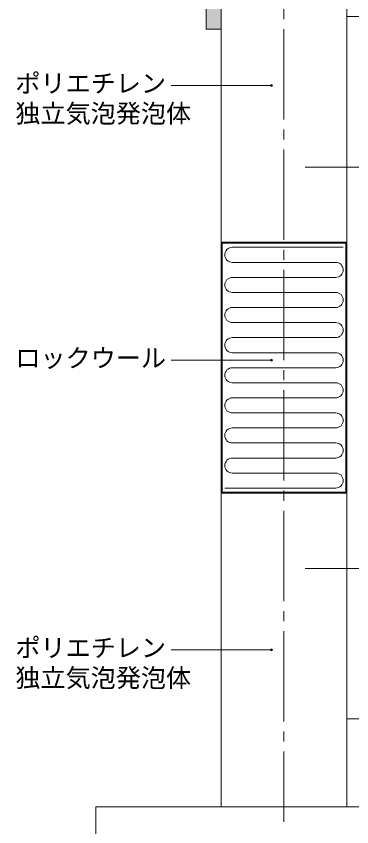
# Model space of a CAD drawing. Units: millimetres, scale not verified. Extents: x -280 to 280, y -194 to 194.
# Drawn here: x -123.4 to -56.6, y -104 to 57.6 of the extents above; entities that cross this region are included whole.
import ezdxf
from ezdxf.enums import TextEntityAlignment as Align

# ---------------------------------------------------------------- set-up
doc = ezdxf.new("R2010")
doc.units = ezdxf.units.MM
doc.header["$LTSCALE"] = 2
doc.header["$PDMODE"] = 32
doc.header["$PDSIZE"] = 0.4
doc.linetypes.add('CHAIN2', pattern=[12, 9, -1, 1, -1])
doc.layers.add('0-0_', color=7, linetype='Continuous', lineweight=9)
doc.styles.add('ＭＳ ゴシック', font='')
doc.styles.get('ＭＳ ゴシック').set_extended_font_data('MS Gothic')

msp = doc.modelspace()

# ---------------------------------------------------------------- linework, layer by layer
at = {"layer": '0-0_', "color": 6, "linetype": 'CHAIN2'}
for p, q in [((-70.05, 103), (-70.05, -103)), ((-65.855, 27.498), (67.252, 27.529)), ((-65.855, -52.502), (67.252, -52.471))]:
    msp.add_line(p, q, dxfattribs=at)
at = {"layer": '0-0_', "color": 4}
for p, q in [((-82.55, 75), (-82.55, -100)), ((-57.55, -100), (-57.55, 75)), ((-82.55, -100), (-57.55, -100))]:
    msp.add_line(p, q, dxfattribs=at)
at = {"layer": '0-0_'}
for p, q in [((-57.55, 57.5), (-52.55, 57.5)), ((-57.55, -82.5), (-57.55, 57.5)), ((-92.55, 43.75), (-72.55, 43.75)), ((-92.55, -11), (-72.55, -11)), ((-92.55, -68.75), (-72.55, -68.75)), ((-52.55, -82.5), (-57.55, -82.5)), ((-107.55, -100), (-107.55, -123.133)), ((228.45, -100), (-107.55, -100))]:
    msp.add_line(p, q, dxfattribs=at)
at = {"layer": '0-0_', "color": 3}
for p, q in [((-57.55, 12.5), (-82.55, 12.5)), ((-82.55, -37.5), (-82.55, 12.5)), ((-82.35, 12.3), (-82.35, -37.3)), ((-57.75, 12.3), (-82.35, 12.3)), ((-57.55, 12.5), (-57.55, -37.5)), ((-57.55, -37.5), (-82.55, -37.5))]:
    msp.add_line(p, q, dxfattribs=at)
at = {"layer": '0-0_', "color": 5}
for p, q in [((-58.25, 11.5), (-80.35, 11.5)), ((-59.75, 8.5), (-80.35, 8.5)), ((-59.75, 5.5), (-80.35, 5.5)), ((-59.75, 2.5), (-80.35, 2.5)), ((-59.75, -0.5), (-80.35, -0.5)), ((-59.75, -3.5), (-80.35, -3.5)), ((-59.75, -6.5), (-80.35, -6.5)), ((-59.75, -9.5), (-80.35, -9.5)), ((-59.75, -12.5), (-80.35, -12.5)), ((-59.75, -15.5), (-80.35, -15.5)), ((-59.75, -18.5), (-80.35, -18.5)), ((-59.75, -21.5), (-80.35, -21.5)), ((-59.75, -24.5), (-80.35, -24.5)), ((-59.75, -27.5), (-80.35, -27.5)), ((-59.75, -30.5), (-80.35, -30.5)), ((-59.75, -33.5), (-80.35, -33.5)), ((-59.75, -36.5), (-81.85, -36.5))]:
    msp.add_line(p, q, dxfattribs=at)
at = {"layer": '0-0_', "color": 3}
msp.add_lwpolyline([(-82.55, 55), (-85.55, 55), (-85.55, 70), (-82.55, 70)], close=True, dxfattribs=at)
msp.add_lwpolyline([(-57.75, 12.3), (-57.75, -37.3), (-82.35, -37.3)], dxfattribs=at)
at = {"layer": '0-0_', "color": 5}
for centre, start, end in [((-80.35, 10), 90, 270), ((-59.75, 7), 270, 90), ((-80.35, 4), 90, 270), ((-59.75, 1), 270, 90), ((-80.35, -2), 90, 270), ((-59.75, -5), 270, 90), ((-80.35, -8), 90, 270), ((-59.75, -11), 270, 90), ((-80.35, -14), 90, 270), ((-59.75, -17), 270, 90), ((-80.35, -20), 90, 270), ((-59.75, -23), 270, 90), ((-80.35, -26), 90, 270), ((-59.75, -29), 270, 90), ((-80.35, -32), 90, 270), ((-59.75, -35), 270, 90)]:
    msp.add_arc(centre, 1.5, start, end, dxfattribs=at)
at = {"layer": '0-0_', "color": 2}
for p in [(-72.55, 43.75), (-72.55, -11), (-72.55, -68.75)]:
    msp.add_point(p, dxfattribs=at)
at = {"layer": '0-0_', "color": 8}
msp.add_solid([(-82.55, 70), (-85.55, 70), (-82.55, 55), (-85.55, 55)], dxfattribs=at)

# ---------------------------------------------------------------- texts
at = {"layer": '0-0_', "style": 'ＭＳ ゴシック'}
for s, p in [('ポリエチレン', (-123.55, 41.25)), ('独立気泡発泡体', (-123.55, 35.25)), ('ロックウール', (-123.55, -13.5)), ('ポリエチレン', (-123.55, -71.25)), ('独立気泡発泡体', (-123.55, -77.25))]:
    msp.add_text(s, height=3.666, dxfattribs=at).set_placement(p, align=Align.BOTTOM_LEFT)

doc.saveas('drawing.dxf')
